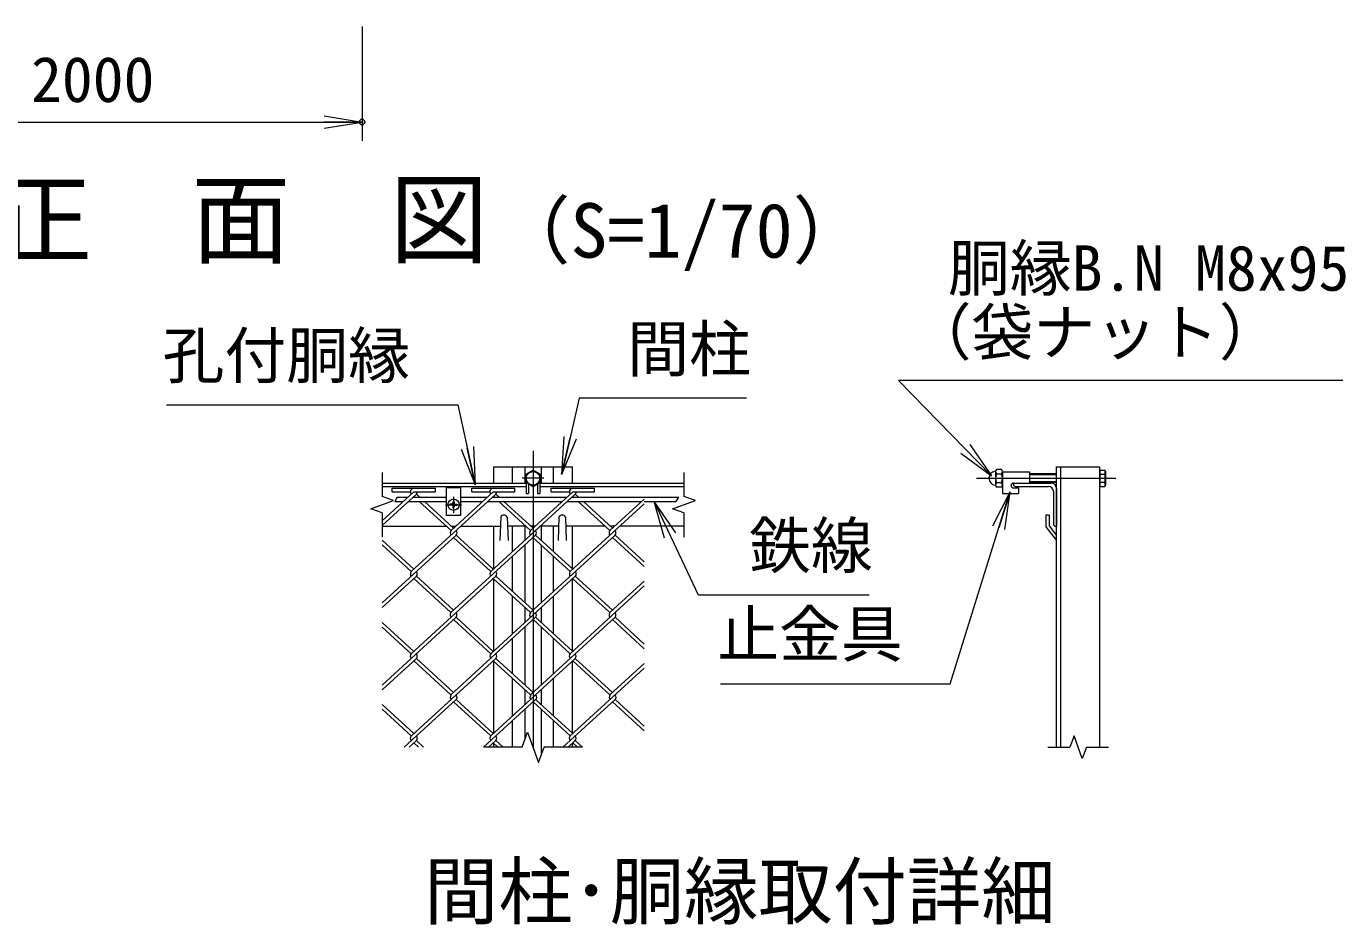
# Model space of a CAD drawing. Units: millimetres at full size; details may follow other scales. Extents: x -14699 to 14701, y -10394 to 10396.
# Drawn here: x -6889 to -1993, y -6560 to -3227 of the extents above; entities that cross this region are included whole.
import ezdxf
from ezdxf.enums import TextEntityAlignment as Align

# ---------------------------------------------------------------- set-up
doc = ezdxf.new("R2010")
doc.units = ezdxf.units.MM
doc.header["$LTSCALE"] = 40
doc.header["$PDMODE"] = 32
doc.header["$PDSIZE"] = 20
doc.linetypes.add('USER1', pattern=[50.8, 31.75, -6.35, 6.35, -6.35])
for name, color, linetype, lineweight in [('0-0_D-STR1', 1, 'Continuous', 18), ('0-1_D-BMK', 2, 'USER1', 13), ('0-2_D-STR3', 3, 'Continuous', 13), ('0-6_D-STR-DIM', 7, 'Continuous', 13), ('0-7_0', 7, 'Continuous', 18), ('0-9_D-STR-TXT', 7, 'Continuous', 13), ('0-A_D-STR2', 7, 'Continuous', 13), ('0-B_D-TTL-TXT', 7, 'Continuous', 13)]:
    doc.layers.add(name, color=color, linetype=linetype, lineweight=lineweight)
doc.layers.add('0-8_Defpoints', color=253, linetype='Continuous')
doc.styles.add('ＭＳ ゴシック', font='')
doc.styles.get('ＭＳ ゴシック').set_extended_font_data('MS Gothic')

# ---------------------------------------------------------------- blocks, each defined once
blk = doc.blocks.new('_Open')
at = {"layer": '0-7_0'}
blk.add_line((-40, 6.67), (0, 0), dxfattribs=at)
blk.add_lwpolyline([(-40, -6.67), (0, 0), (-40, 0)], dxfattribs=at)

msp = doc.modelspace()

# ---------------------------------------------------------------- linework, layer by layer
at = {"layer": '0-0_D-STR1'}
for p, q in [((-5154.41, -4861.68), (-4862.41, -4861.68)), ((-5154.41, -4921.68), (-5154.41, -4861.68)), ((-5084.41, -4921.68), (-5084.41, -4861.68)), ((-5038.41, -4861.68), (-5038.41, -4921.68)), ((-4978.41, -4861.68), (-4978.41, -4921.68)), ((-4932.41, -4921.68), (-4932.41, -4861.68)), ((-4862.41, -4921.68), (-4862.41, -4861.68)), ((-3065.52, -5901.68), (-3065.52, -4861.68)), ((-3065.52, -4861.68), (-2905.52, -4861.68)), ((-3049.52, -5901.68), (-3049.52, -4861.68)), ((-2905.52, -5901.68), (-2905.52, -4861.68)), ((-5568.41, -4921.68), (-5033.41, -4921.68)), ((-5568.41, -4933.68), (-5033.41, -4933.68)), ((-4983.41, -4921.68), (-4448.41, -4921.68)), ((-4983.41, -4933.68), (-4448.41, -4933.68)), ((-3225.52, -4921.68), (-3085.52, -4921.68)), ((-3225.52, -4925.68), (-3225.52, -4921.68)), ((-3217.52, -4933.68), (-3095.52, -4933.68)), ((-3065.52, -4941.68), (-3065.52, -5081.68)), ((-3077.52, -4951.68), (-3077.52, -5073.68)), ((-3105.52, -5040.16), (-3105.52, -5084.16)), ((-3093.52, -5040.16), (-3105.52, -5040.16)), ((-3093.52, -5040.16), (-3093.52, -5079.68)), ((-5568.41, -5081.68), (-5330.1, -5081.68)), ((-5311.15, -5081.68), (-5295.49, -5081.68)), ((-5277.02, -5081.68), (-5129.58, -5081.68)), ((-5154.41, -5239.56), (-5154.41, -5081.68)), ((-5128.41, -5048.16), (-5131.41, -5134.16)), ((-5104.41, -5048.16), (-5101.41, -5134.16)), ((-5035.18, -5081.68), (-5103.24, -5081.68)), ((-5084.41, -5175.42), (-5084.41, -5081.68)), ((-5038.41, -5081.68), (-5038.41, -5133.27)), ((-5000.58, -5081.68), (-5016.24, -5081.68)), ((-4913.58, -5081.68), (-4982.11, -5081.68)), ((-4978.41, -5081.68), (-4978.41, -5133.7)), ((-4932.41, -5175.85), (-4932.41, -5081.68)), ((-4912.41, -5048.16), (-4915.41, -5134.16)), ((-4888.41, -5048.16), (-4885.41, -5134.16)), ((-4740.27, -5081.68), (-4887.24, -5081.68)), ((-4862.41, -5239.99), (-4862.41, -5081.68)), ((-4705.67, -5081.68), (-4721.33, -5081.68)), ((-4448.41, -5081.68), (-4686.72, -5081.68)), ((-3105.52, -5084.16), (-3065.52, -5134.16)), ((-3093.52, -5079.68), (-3065.52, -5115.87)), ((-3069.52, -5081.68), (-3065.52, -5081.68)), ((-5038.41, -5150.63), (-5038.41, -5366.27)), ((-4978.41, -5151.06), (-4978.41, -5365.88)), ((-5084.41, -5324.12), (-5084.41, -5192.78)), ((-4932.41, -5323.73), (-4932.41, -5193.21)), ((-5154.41, -5544.52), (-5154.41, -5277.34)), ((-4862.41, -5544.91), (-4862.41, -5276.95)), ((-5084.41, -5480.38), (-5084.41, -5341.48)), ((-5038.41, -5383.64), (-5038.41, -5438.22)), ((-4978.41, -5383.24), (-4978.41, -5438.62)), ((-4932.41, -5480.77), (-4932.41, -5341.09)), ((-5038.41, -5455.59), (-5038.41, -5671.23)), ((-4978.41, -5455.98), (-4978.41, -5670.84)), ((-5084.41, -5629.08), (-5084.41, -5497.74)), ((-4932.41, -5628.69), (-4932.41, -5498.13)), ((-5154.41, -5849.48), (-5154.41, -5582.3)), ((-4862.41, -5849.87), (-4862.41, -5581.91)), ((-5084.41, -5785.33), (-5084.41, -5646.44)), ((-4932.41, -5785.72), (-4932.41, -5646.05)), ((-5038.41, -5688.59), (-5038.41, -5743.18)), ((-4978.41, -5688.2), (-4978.41, -5743.57)), ((-5038.41, -5760.54), (-5038.41, -5871.34)), ((-4978.41, -5760.93), (-4978.41, -5932.02)), ((-5084.41, -5901.68), (-5084.41, -5802.7)), ((-4932.41, -5901.68), (-4932.41, -5803.09)), ((-5154.41, -5901.68), (-5154.41, -5887.26)), ((-4862.41, -5901.68), (-4862.41, -5886.87))]:
    msp.add_line(p, q, dxfattribs=at)
for centre, radius, start, end in [((-3217.52, -4925.68), 8, 180, 270), ((-3095.52, -4951.68), 18, 0, 90), ((-3085.52, -4941.68), 20, 0, 90), ((-5116.41, -5053.16), 13, 22.61986, 157.38014), ((-4900.41, -5053.16), 13, 22.61986, 157.38014), ((-3069.52, -5073.68), 8, 180, 270)]:
    msp.add_arc(centre, radius, start, end, dxfattribs=at)
at = {"layer": '0-1_D-BMK'}
for p, q in [((-5008.41, -4801.68), (-5008.41, -5901.68)), ((-4968.41, -4903.68), (-5048.41, -4903.68)), ((-3362.45, -4903.68), (-2845.52, -4903.68)), ((-5303.32, -4971.92), (-5303.32, -5031.44)), ((-5333.08, -5001.68), (-5273.56, -5001.68))]:
    msp.add_line(p, q, dxfattribs=at)
at = {"layer": '0-2_D-STR3'}
for p, q in [((-3292.52, -4878.74), (-3292.52, -4928.12)), ((-3292.52, -4878.74), (-3292.52, -4928.12)), ((-3270.52, -4871.28), (-3288.52, -4871.28)), ((-3288.52, -4887.48), (-3270.52, -4887.48)), ((-3266.52, -4878.74), (-3266.52, -4928.12)), ((-3266.52, -4878.74), (-3266.52, -4928.12)), ((-3266.52, -4879.68), (-3166.52, -4879.68)), ((-3266.52, -4879.68), (-3266.52, -4959.68)), ((-3166.52, -4879.68), (-3166.52, -4921.68)), ((-3065.52, -4887.68), (-3166.52, -4887.68)), ((-3065.52, -4890.68), (-3166.52, -4890.68)), ((-2905.52, -4873.65), (-2887.1, -4873.65)), ((-2905.52, -4873.65), (-2905.52, -4933.7)), ((-2905.52, -4888.66), (-2887.1, -4888.66)), ((-2884.32, -4878.48), (-2887.1, -4873.65)), ((-2884.32, -4878.48), (-2884.32, -4928.88)), ((-5329.32, -5041.68), (-5329.32, -4937.68)), ((-5033.41, -4919.26), (-5033.41, -4959.68)), ((-5025.41, -4923.88), (-5025.41, -4959.68)), ((-4991.41, -4923.88), (-4991.41, -4959.68)), ((-4983.41, -4919.26), (-4983.41, -4959.68)), ((-3288.52, -4919.88), (-3270.52, -4919.88)), ((-3270.52, -4936.08), (-3288.52, -4936.08)), ((-3225.52, -4921.68), (-3166.52, -4921.68)), ((-3225.52, -4939.68), (-3206.52, -4939.68)), ((-3206.52, -4939.68), (-3206.52, -4959.68)), ((-3065.52, -4916.68), (-3166.52, -4916.68)), ((-3065.52, -4919.68), (-3166.52, -4919.68)), ((-2905.52, -4918.69), (-2887.1, -4918.69)), ((-2905.52, -4933.7), (-2887.1, -4933.7)), ((-2884.32, -4928.88), (-2887.1, -4933.7)), ((-5521.41, -4989.68), (-5490, -4989.68)), ((-5512.17, -4973.68), (-5472.54, -4973.68)), ((-5471.06, -4989.68), (-5329.32, -4989.68)), ((-5453.6, -4973.68), (-5329.32, -4973.68)), ((-5304.78, -4988.28), (-5304.89, -4994.46)), ((-5304.89, -4988.28), (-5301.86, -4988.28)), ((-5301.86, -4988.28), (-5301.75, -4994.46)), ((-5277.32, -4973.68), (-5177.63, -4973.68)), ((-5277.32, -4989.68), (-5195.09, -4989.68)), ((-5176.62, -4989.68), (-4900.18, -4989.68)), ((-5159.16, -4973.68), (-4882.72, -4973.68)), ((-5033.41, -4959.68), (-5025.41, -4959.68)), ((-4991.41, -4959.68), (-4983.41, -4959.68)), ((-4881.71, -4989.68), (-4605.27, -4989.68)), ((-4864.25, -4973.68), (-4469.06, -4973.68)), ((-4596.08, -4989.68), (-4478.29, -4989.68)), ((-3266.52, -4959.68), (-3206.52, -4959.68)), ((-5277.32, -5041.68), (-5329.32, -5041.68)), ((-5310.64, -5000.11), (-5316.72, -5000.21)), ((-5316.72, -5000.21), (-5316.72, -5003.14)), ((-5316.72, -5000.21), (-5316.72, -5003.14)), ((-5310.64, -5003.25), (-5316.72, -5003.14)), ((-5306.93, -4998.22), (-5310.64, -5000.11)), ((-5306.93, -5005.14), (-5310.64, -5003.25)), ((-5306.85, -4998.14), (-5304.89, -4994.46)), ((-5306.85, -5005.21), (-5304.89, -5008.89)), ((-5304.78, -5015.08), (-5304.89, -5008.89)), ((-5304.78, -5015.08), (-5301.86, -5015.08)), ((-5301.86, -5015.08), (-5301.75, -5008.89)), ((-5299.79, -4998.14), (-5301.75, -4994.46)), ((-5299.79, -5005.21), (-5301.75, -5008.89)), ((-5299.72, -4998.22), (-5296.01, -5000.11)), ((-5299.72, -5005.14), (-5296.01, -5003.25)), ((-5296.01, -5003.25), (-5289.92, -5003.14))]:
    msp.add_line(p, q, dxfattribs=at)
msp.add_lwpolyline([(-4982.41, -4888.66), (-5008.41, -4873.65), (-5034.41, -4888.66), (-5034.41, -4918.69), (-5008.41, -4933.7), (-4982.41, -4918.69)], close=True, dxfattribs=at)
for points in [[(-5329.32, -4937.68), (-5277.32, -4937.68), (-5277.32, -5041.68)], [(-5296.01, -5000.11), (-5289.92, -5000.21), (-5289.92, -5003.14)]]:
    msp.add_lwpolyline(points, dxfattribs=at)
for centre, radius in [((-5008.41, -4903.68), 25), ((-5303.32, -5001.68), 21)]:
    msp.add_circle(centre, radius, dxfattribs=at)
for centre, radius, start, end in [((-3290.52, -4903.68), 26, 97.16806, 262.83194), ((-3294.01, -4875.89), 2, 277.16806, 350.16084), ((-3282.37, -4879.38), 10.17, 127.21089, 232.78911), ((-3257.71, -4903.68), 34.8, 152.26063, 207.73937), ((-3276.67, -4879.38), 10.17, 307.21089, 52.78911), ((-3301.32, -4903.68), 34.8, 332.26063, 27.73937), ((-2898.07, -4881.16), 13.29, 325.61585, 34.38415), ((-2934.46, -4903.68), 49.68, 342.4121, 17.5879), ((-3294.01, -4931.46), 2, 16.57981, 82.83194), ((-3282.32, -4927.98), 10.2, 127.42505, 232.57495), ((-3276.72, -4927.98), 10.2, 307.42505, 52.57495), ((-3225.52, -4930.68), 9, 90, 270), ((-2898.07, -4926.19), 13.29, 325.61585, 34.38415)]:
    msp.add_arc(centre, radius, start, end, dxfattribs=at)
at = {"layer": '0-6_D-STR-DIM'}
for p, q in [((-5643.12, -3226.69), (-5643.12, -3651.56)), ((-7643.12, -3581.56), (-5643.12, -3581.56)), ((-5568.41, -4881.68), (-5568.41, -4970.89)), ((-4448.41, -4881.68), (-4448.41, -4970.89)), ((-5610.7, -5017.07), (-5526.12, -4986.28)), ((-5526.12, -4986.28), (-5568.41, -4970.89)), ((-5512.17, -4973.68), (-5521.41, -4989.68)), ((-4469.06, -4973.68), (-4478.29, -4989.68)), ((-5568.41, -5032.46), (-5610.7, -5017.07)), ((-5568.41, -5032.46), (-5568.41, -5121.68)), ((-4448.41, -5032.46), (-4448.41, -5121.68)), ((-5049.45, -5901.68), (-5028.93, -5845.29)), ((-5028.93, -5845.29), (-4987.89, -5958.06)), ((-3000.91, -5859.39), (-3016.3, -5901.68)), ((-2970.13, -5943.96), (-3000.91, -5859.39)), ((-5049.45, -5901.68), (-5192.41, -5901.68)), ((-4987.89, -5958.06), (-4967.37, -5901.68)), ((-4824.41, -5901.68), (-4967.37, -5901.68)), ((-3098.52, -5901.68), (-3016.3, -5901.68)), ((-2954.74, -5901.68), (-2970.13, -5943.96)), ((-2954.74, -5901.68), (-2872.52, -5901.68))]:
    msp.add_line(p, q, dxfattribs=at)
msp.add_lwpolyline([(-4448.41, -5032.46), (-4490.7, -5017.07), (-4406.12, -4986.28), (-4448.41, -4970.89)], dxfattribs=at)
at = {"layer": '0-8_Defpoints'}
msp.add_point((-5643.12, -3581.56), dxfattribs=at)
at = {"layer": '0-9_D-STR-TXT'}
for points in [[(-2003.92, -4540.76), (-3652.33, -4540.76), (-3308.24, -4892.88)], [(-6369.22, -4631.25), (-5287.56, -4631.25), (-5223.51, -4925.53)], [(-4216.52, -4606.04), (-4837.14, -4606.04), (-4901.96, -4888.1)], [(-3761.65, -5337.95), (-4394.7, -5337.95), (-4558.32, -4991.48)], [(-4313.34, -5666.54), (-3459.98, -5666.54), (-3238.59, -4955.33)]]:
    msp.add_lwpolyline(points, dxfattribs=at)
at = {"layer": '0-A_D-STR2'}
for p, q in [((-5530.78, -4953.73), (-5530.78, -4940.93)), ((-5530.78, -4940.93), (-5370.78, -4940.93)), ((-5370.78, -4953.73), (-5370.78, -4940.93)), ((-5235.87, -4953.73), (-5235.87, -4940.93)), ((-5235.87, -4940.93), (-5075.87, -4940.93)), ((-5075.87, -4953.73), (-5075.87, -4940.93)), ((-4940.73, -4953.53), (-4940.73, -4940.73)), ((-4940.73, -4940.73), (-4780.73, -4940.73)), ((-4780.73, -4953.53), (-4780.73, -4940.73)), ((-5450.78, -4953.73), (-5568.41, -5061.52)), ((-5441.3, -4962.41), (-5568.41, -5078.88)), ((-5530.78, -4953.73), (-5463.63, -4953.73)), ((-5146.63, -4962.19), (-5460.46, -5249.77)), ((-5450.78, -4953.73), (-5370.78, -4953.73)), ((-5447.96, -4973.68), (-5450.78, -4971.09)), ((-5429.01, -4973.68), (-5441.3, -4962.41)), ((-5312.79, -5097.53), (-5430.5, -4989.68)), ((-5303.32, -5088.85), (-5411.55, -4989.68)), ((-5155.87, -4953.73), (-5312.79, -5097.53)), ((-5235.87, -4953.73), (-5168.71, -4953.73)), ((-4851.72, -4962.19), (-5165.55, -5249.77)), ((-5153.05, -4973.68), (-5156.1, -4970.88)), ((-5155.87, -4953.73), (-5075.87, -4953.73)), ((-5134.1, -4973.68), (-5146.63, -4962.19)), ((-5017.88, -5097.53), (-5135.59, -4989.68)), ((-5008.41, -5088.85), (-5116.64, -4989.68)), ((-4860.73, -4953.53), (-5017.88, -5097.53)), ((-4940.73, -4953.53), (-4873.58, -4953.53)), ((-4858.14, -4973.68), (-4861.19, -4970.88)), ((-4860.73, -4953.53), (-4780.73, -4953.53)), ((-4839.19, -4973.68), (-4851.72, -4962.19)), ((-4722.97, -5097.53), (-4840.67, -4989.68)), ((-4713.5, -5088.85), (-4821.73, -4989.68)), ((-4596.08, -4981.25), (-4722.97, -5097.53)), ((-4596.08, -4998.61), (-4870.43, -5250.01)), ((-5294.08, -5114.67), (-5568.41, -5366.05)), ((-5450.99, -5241.09), (-5568.41, -5133.49)), ((-4999.17, -5114.67), (-5313.01, -5402.25)), ((-5165.55, -5249.77), (-5303.53, -5123.33)), ((-5156.08, -5241.09), (-5294.06, -5114.65)), ((-4704.26, -5114.67), (-5018.1, -5402.25)), ((-4870.43, -5250.01), (-5008.65, -5123.35)), ((-4860.95, -5241.33), (-4999.17, -5114.67)), ((-4596.08, -5231.17), (-4713.74, -5123.35)), ((-4596.08, -5213.81), (-4704.26, -5114.67)), ((-5460.46, -5249.77), (-5568.41, -5150.85)), ((-5441.52, -5267.13), (-5568.41, -5383.41)), ((-5146.61, -5267.13), (-5460.46, -5554.73)), ((-5313.01, -5402.25), (-5450.99, -5275.81)), ((-5303.53, -5393.57), (-5441.52, -5267.13)), ((-4851.72, -5267.15), (-5165.55, -5554.73)), ((-5018.1, -5402.25), (-5156.08, -5275.81)), ((-5008.62, -5393.57), (-5146.61, -5267.13)), ((-4723.21, -5402.27), (-4860.37, -5276.59)), ((-4713.74, -5393.59), (-4851.72, -5267.15)), ((-4596.08, -5285.78), (-4723.21, -5402.27)), ((-4596.08, -5303.14), (-4870.64, -5554.73)), ((-5294.06, -5419.61), (-5568.41, -5671.01)), ((-4999.15, -5419.61), (-5313.01, -5707.21)), ((-5165.55, -5554.73), (-5302.71, -5429.05)), ((-5156.08, -5546.05), (-5294.06, -5419.61)), ((-4704.26, -5419.63), (-5018.1, -5707.21)), ((-4870.64, -5554.73), (-5008.62, -5428.29)), ((-4861.17, -5546.05), (-4999.15, -5419.61)), ((-4596.08, -5536.13), (-4713.74, -5428.31)), ((-4596.08, -5518.76), (-4704.26, -5419.63)), ((-5450.99, -5546.05), (-5568.41, -5438.45)), ((-5460.47, -5554.73), (-5568.41, -5455.81)), ((-5441.52, -5572.09), (-5568.41, -5688.37)), ((-5146.61, -5572.09), (-5458.84, -5858.2)), ((-5313.01, -5707.21), (-5450.99, -5580.77)), ((-5303.53, -5698.53), (-5441.52, -5572.09)), ((-4851.69, -5572.09), (-5165.55, -5859.69)), ((-5018.1, -5707.21), (-5156.08, -5580.77)), ((-5008.62, -5698.53), (-5146.61, -5572.09)), ((-4723.19, -5707.21), (-4861.17, -5580.77)), ((-4713.71, -5698.53), (-4851.69, -5572.09)), ((-4596.08, -5608.1), (-4870.66, -5859.71)), ((-4596.08, -5590.74), (-4723.19, -5707.21)), ((-5294.06, -5724.57), (-5487.34, -5901.68)), ((-5156.08, -5851.01), (-5294.06, -5724.57)), ((-4999.15, -5724.57), (-5192.43, -5901.68)), ((-4861.17, -5851.01), (-4999.15, -5724.57)), ((-5450.99, -5851.01), (-5568.41, -5743.41)), ((-5460.47, -5859.69), (-5568.41, -5760.77)), ((-5165.55, -5859.69), (-5302.71, -5734.01)), ((-4870.64, -5859.69), (-5008.62, -5733.25)), ((-4596.08, -5841.08), (-4713.74, -5733.27)), ((-5441.52, -5877.05), (-5468.39, -5901.68)), ((-5433.59, -5901.68), (-5450.99, -5885.73)), ((-5414.64, -5901.68), (-5441.52, -5877.05)), ((-5146.61, -5877.05), (-5173.48, -5901.68)), ((-5138.68, -5901.68), (-5156.08, -5885.73)), ((-5119.73, -5901.68), (-5146.61, -5877.05)), ((-4851.69, -5877.05), (-4878.57, -5901.68)), ((-4843.76, -5901.68), (-4861.17, -5885.73)), ((-4824.82, -5901.68), (-4851.69, -5877.05))]:
    msp.add_line(p, q, dxfattribs=at)
msp.add_lwpolyline([(-4596.08, -5823.72), (-4704.26, -5724.59), (-4897.52, -5901.68)], dxfattribs=at)
for centre, start, end in [((-5450.78, -4953.73), 95, 222.5), ((-5155.87, -4953.73), 85, 222.5), ((-4860.73, -4953.53), 85, 222.5), ((-5450.78, -4953.73), 317.5, 0), ((-5155.87, -4953.73), 317.5, 0), ((-4860.95, -4953.73), 317.5, 0.89905), ((-5303.32, -5106.21), 137.5, 222.5), ((-5303.32, -5106.21), 317.5, 42.5), ((-5008.41, -5106.21), 137.5, 222.5), ((-5008.41, -5106.21), 317.5, 42.5), ((-4713.5, -5106.21), 137.5, 222.5), ((-4713.5, -5106.21), 317.5, 42.5), ((-5450.78, -5258.69), 137.5, 222.5), ((-5450.78, -5258.69), 317.5, 42.5), ((-5155.87, -5258.69), 137.5, 222.5), ((-5155.87, -5258.69), 317.5, 42.5), ((-4860.95, -5258.69), 137.5, 222.5), ((-4860.95, -5258.69), 317.5, 42.5), ((-5303.53, -5410.93), 137.5, 222.5), ((-5303.53, -5410.93), 317.5, 42.5), ((-5008.41, -5411.17), 137.5, 222.5), ((-5008.41, -5411.17), 317.5, 42.5), ((-4713.5, -5411.17), 137.5, 222.5), ((-4713.5, -5411.17), 317.5, 42.5), ((-5451.01, -5563.43), 137.5, 222.5), ((-5451.01, -5563.43), 317.5, 42.5), ((-5156.1, -5563.43), 137.5, 222.5), ((-5156.1, -5563.43), 317.5, 42.5), ((-4861.19, -5563.43), 137.5, 222.5), ((-4861.19, -5563.43), 317.5, 42.5), ((-5302.71, -5716.64), 137.5, 222.5), ((-5302.71, -5716.64), 317.5, 42.5), ((-5007.58, -5716.88), 137.5, 222.5), ((-5007.58, -5716.88), 317.5, 42.5), ((-4712.67, -5716.88), 137.5, 222.5), ((-4712.67, -5716.88), 317.5, 42.5), ((-5451.01, -5868.39), 137.5, 222.5), ((-5451.01, -5868.39), 317.5, 42.5), ((-5156.1, -5868.39), 137.5, 222.5), ((-5156.1, -5868.39), 317.5, 42.5), ((-4861.19, -5868.39), 137.5, 222.5), ((-4861.19, -5868.39), 317.5, 42.5)]:
    msp.add_arc(centre, 12.85, start, end, dxfattribs=at)

# ---------------------------------------------------------------- block references
at = {"layer": '0-6_D-STR-DIM', "xscale": 3.5, "yscale": 3.5}
msp.add_blockref('_Open', (-5643.12, -3581.56), dxfattribs=at)
at = {"layer": '0-9_D-STR-TXT', "xscale": 3.5, "yscale": 3.5}
for p, rotation in [((-4902.41, -4890.05), 257.05652), ((-5223.09, -4927.48), 282.27872), ((-3306.84, -4894.31), 314.3397), ((-4559.17, -4989.68), 115.27885), ((-3238, -4953.42), 72.70943)]:
    msp.add_blockref('_Open', p, dxfattribs=dict(at, rotation=rotation))

# ---------------------------------------------------------------- texts
at = {"layer": '0-6_D-STR-DIM', "style": 'ＭＳ ゴシック'}
msp.add_text('2000', height=168.3, dxfattribs=at).set_placement((-6871.56, -3557.94), align=Align.BOTTOM_LEFT)
at = {"layer": '0-9_D-STR-TXT', "style": 'ＭＳ ゴシック'}
for s, p in [('胴縁B.N M8x95', (-3468.77, -4258.22)), ('（袋ナット）', (-3610.9, -4495.82)), ('孔付胴縁', (-6383.43, -4582.32)), ('間柱', (-4658.9, -4557.99)), ('鉄線', (-4206.7, -5287.68)), ('止金具', (-4324.89, -5616.71))]:
    msp.add_text(s, height=168.3, dxfattribs=at).set_placement(p, align=Align.BOTTOM_LEFT)
at = {"layer": '0-B_D-TTL-TXT', "style": 'ＭＳ ゴシック'}
for s, height, p in [('正\u3000面\u3000図', 269.5, (-7011.51, -4158.5)), ('（S=1/70）', 202.1, (-5145.41, -4145.54)), ('間柱･胴縁取付詳細', 202.1, (-5412.9, -6598.04))]:
    msp.add_text(s, height=height, dxfattribs=at).set_placement(p, align=Align.BOTTOM_LEFT)

doc.saveas('drawing.dxf')
